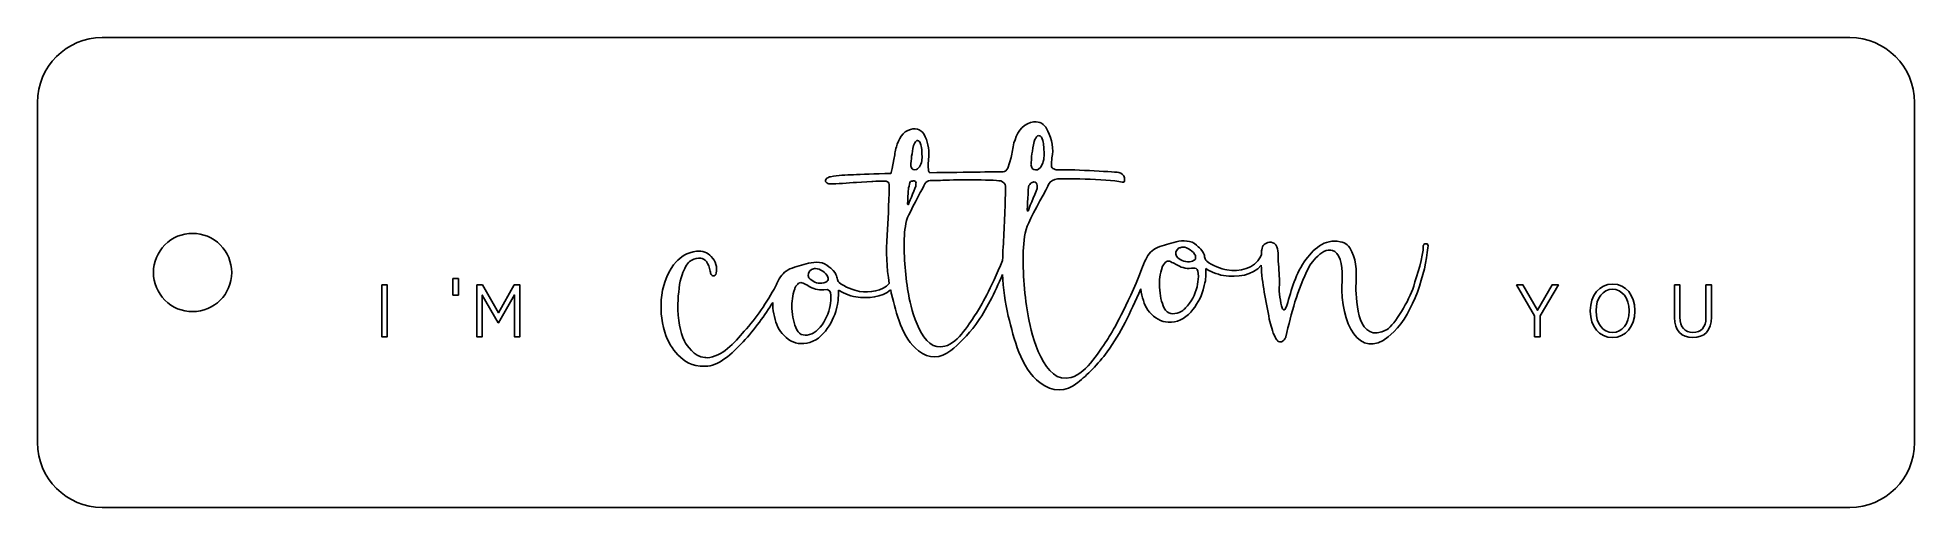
# Model space of a CAD drawing. Extents: x 71 to 191, y 82 to 112.
import ezdxf

# ---------------------------------------------------------------- set-up
doc = ezdxf.new("R2010")
doc.units = 0
doc.layers.add('Layer_1', color=7, linetype='CONTINUOUS')

msp = doc.modelspace()

# ---------------------------------------------------------------- linework, layer by layer
at = {"layer": 'Layer_1', "color": 7}
for points in [[(186.56377, 112.390285), (74.839601, 112.390285), (74.839601, 112.390285)], [(70.701628, 108.252312), (70.701628, 86.528369)], [(190.701744, 86.528369), (190.701744, 108.252312)], [(134.546137, 107.013731), (134.546137, 107.013731)], [(126.952045, 105.812082), (126.952045, 105.812082)], [(134.70654, 106.130133), (134.70654, 106.130133)], [(125.449431, 104.615946), (125.345802, 104.021735)], [(132.940998, 104.723983), (132.738151, 104.052051)], [(123.051093, 103.143649), (124.04769, 103.202077)], [(126.745339, 103.235701), (126.745339, 103.235701)], [(127.747999, 103.759909), (127.709964, 103.797391)], [(130.434622, 103.30681), (130.434622, 103.30681)], [(134.408883, 103.172864), (134.408883, 103.172864)], [(126.379881, 101.70663), (126.332479, 101.748523)], [(134.034609, 101.302589), (133.979488, 101.352201)], [(80.614131, 99.890378), (80.614131, 99.890378)], [(143.927821, 99.012291), (143.927821, 99.012291)], [(148.946636, 98.534937), (148.884899, 98.393276)], [(113.616491, 97.81505), (113.712405, 97.477157)], [(120.430617, 97.64252), (120.430617, 97.64252)], [(143.010599, 98.112707), (143.010599, 98.112707)], [(144.476281, 97.660712), (144.686294, 97.673389)], [(92.703938, 96.597417), (92.703938, 93.282959), (93.063881, 93.282959), (93.063881, 96.597417), (92.703938, 96.597417), (92.703938, 96.597417)], [(97.263591, 97.006969), (97.263591, 95.944778), (97.606445, 95.944778), (97.606445, 97.006969), (97.263591, 97.006969), (97.263591, 97.006969)], [(98.784943, 96.597417), (98.784943, 93.282959), (99.130555, 93.282959), (99.130555, 95.953047), (100.153061, 94.182543), (100.172904, 94.182543), (101.190447, 95.958006), (101.190447, 93.282959), (101.545429, 93.282959), (101.545429, 96.597417), (101.176116, 96.597417), (100.163534, 94.821951), (99.149848, 96.597417), (98.785494, 96.597417), (98.784943, 96.597417), (98.784943, 96.597417)], [(119.512842, 96.742386), (119.512842, 96.742386)], [(120.979077, 96.29094), (121.189089, 96.303067)], [(165.251034, 96.597417), (166.416301, 94.622965), (166.416301, 93.282959), (166.776245, 93.282959), (166.776245, 94.627373), (167.940964, 96.597417), (167.538575, 96.597417), (166.600959, 94.977947), (165.663894, 96.597417), (165.251034, 96.597417), (165.251034, 96.597417)], [(171.398737, 96.32291), (171.398737, 96.32291)], [(171.403698, 96.64923), (171.403698, 96.64923)], [(175.349848, 96.597417), (175.349848, 94.518785)], [(175.70483, 94.528155), (175.70483, 96.597417), (175.349848, 96.597417), (175.349848, 96.597417)], [(177.730548, 94.538075), (177.730548, 96.597417), (177.371155, 96.597417), (177.371155, 94.514374)], [(150.498307, 95.081576), (150.448698, 95.025902), (150.423894, 94.99779)], [(169.973845, 94.959204), (169.973845, 94.916211)], [(170.343158, 94.926131), (170.343158, 94.959204)], [(172.454866, 94.954243), (172.454866, 94.921172)], [(172.824179, 94.921172), (172.824179, 94.964166)], [(74.839601, 82.390396), (186.56377, 82.390396)]]:
    msp.add_lwpolyline(points, dxfattribs=at)
for points in [[(74.839601, 112.390285), (72.547186, 112.390285), (70.701628, 110.544727), (70.701628, 108.252312)], [(190.701744, 108.252312), (190.701744, 110.544727), (188.856183, 112.390285), (186.56377, 112.390285)], [(134.195563, 106.961918), (133.597681, 106.821315), (133.285687, 106.222769), (133.130064, 105.659395)], [(134.546137, 107.013731), (134.435714, 107.018845), (134.318434, 107.002109), (134.195563, 106.961918)], [(135.301854, 106.41897), (135.145351, 106.785896), (134.877398, 106.998392), (134.546137, 107.013731)], [(126.517688, 106.519292), (126.008638, 106.399779), (125.743233, 105.89036), (125.610936, 105.411349)], [(127.458611, 106.057923), (127.28126, 106.473984), (126.935981, 106.656059), (126.517688, 106.519292)], [(126.702896, 105.49789), (126.76297, 105.635936), (126.825615, 105.729566), (126.889205, 105.800506)], [(126.889205, 105.800506), (126.911165, 105.807383), (126.932162, 105.811289), (126.952045, 105.812082)], [(126.952045, 105.812082), (127.011689, 105.814382), (127.063412, 105.787887), (127.116857, 105.723888)], [(127.116857, 105.723888), (127.218477, 105.482625), (127.22897, 105.281245), (127.241432, 105.034868)], [(127.665869, 104.610434), (127.718594, 105.130984), (127.660888, 105.598087), (127.458611, 106.057923)], [(133.130064, 105.659395), (133.041548, 105.337608), (133.00491, 105.017971), (132.940998, 104.723983)], [(134.269979, 104.959904), (134.336764, 105.201167), (134.349936, 105.46651), (134.413845, 105.76082)], [(134.413845, 105.76082), (134.484465, 105.923151), (134.558221, 106.032718), (134.632677, 106.115801)], [(134.632677, 106.115801), (134.658563, 106.123958), (134.68315, 106.129162), (134.70654, 106.130133)], [(134.70654, 106.130133), (134.776718, 106.133048), (134.836986, 106.101448), (134.900018, 106.025953)], [(134.900018, 106.025953), (135.019212, 105.74219), (135.03194, 105.505414), (135.046641, 105.216218)], [(135.545491, 104.717368), (135.701111, 105.28074), (135.539607, 105.878605), (135.301854, 106.41897)], [(125.610936, 105.411349), (125.535204, 105.137811), (125.504075, 104.866155), (125.449431, 104.615946)], [(126.542492, 104.253245), (126.538964, 104.320673), (126.56671, 104.658959), (126.581075, 104.817139)], [(126.581075, 104.817139), (126.637954, 105.022292), (126.648571, 105.24768), (126.702896, 105.49789)], [(127.241432, 105.034868), (127.256131, 104.744074), (127.269708, 104.475495), (127.126229, 104.220174)], [(127.642165, 104.182689), (127.634497, 104.339272), (127.650531, 104.46216), (127.665869, 104.610434)], [(134.225329, 104.296792), (134.221496, 104.37604), (134.253362, 104.774244), (134.269979, 104.959904)], [(135.046641, 105.216218), (135.063896, 104.873979), (135.079765, 104.558268), (134.911041, 104.258206)], [(135.51848, 104.214109), (135.509226, 104.398491), (135.554757, 104.533305), (135.545491, 104.717368)], [(121.170897, 103.403824), (120.944016, 103.205701), (121.187952, 103.062292), (121.372644, 103.046635)], [(121.40241, 103.49698), (121.3238, 103.492173), (121.246632, 103.461022), (121.170897, 103.403824)], [(122.868642, 103.634783), (122.370139, 103.605703), (121.896756, 103.604986), (121.40241, 103.49698)], [(125.251546, 103.713055), (124.23217, 103.690048), (123.362031, 103.663542), (122.868642, 103.634783)], [(124.04769, 103.202077), (124.047436, 103.209748), (124.401879, 103.220278), (124.908688, 103.230189)], [(124.908688, 103.230189), (124.932031, 103.217715), (124.95964, 103.206528), (124.997986, 103.198219)], [(125.345802, 104.021735), (125.325683, 103.932581), (125.299797, 103.796138), (125.251546, 103.713055)], [(126.512726, 103.191604), (126.589256, 103.229794), (126.676435, 103.247365), (126.745339, 103.235701)], [(126.573909, 104.075202), (126.546748, 104.163399), (126.521402, 104.2296), (126.542492, 104.253245)], [(126.893063, 103.959449), (126.737762, 103.927812), (126.623761, 103.965912), (126.573909, 104.075202)], [(126.745339, 103.235701), (126.814241, 103.224045), (126.864976, 103.182643), (126.868812, 103.104513)], [(127.126229, 104.220174), (127.087243, 104.105454), (127.002351, 104.010895), (126.893063, 103.959449)], [(127.438215, 103.048839), (127.49254, 103.173147), (127.632279, 103.232718), (127.778315, 103.270429)], [(127.709964, 103.797391), (127.649571, 103.908276), (127.646639, 104.093216), (127.642165, 104.182689)], [(132.433881, 103.822746), (132.39106, 103.820446), (130.116526, 103.798252), (127.747999, 103.759909)], [(127.778315, 103.270429), (128.121836, 103.273319), (128.367996, 103.275051), (128.437019, 103.273186)], [(128.437019, 103.273186), (128.777822, 103.29315), (129.619124, 103.308768), (130.434622, 103.30681)], [(130.434622, 103.30681), (131.250123, 103.304764), (132.040356, 103.285036), (132.279539, 103.232947)], [(132.279539, 103.232947), (132.467437, 103.165202), (132.577476, 103.065589), (132.585465, 102.907728)], [(132.738151, 104.052051), (132.665933, 103.915603), (132.565216, 103.830417), (132.433881, 103.822746)], [(134.262261, 104.08788), (134.230626, 104.191735), (134.200725, 104.269309), (134.225329, 104.296792)], [(134.637088, 103.95173), (134.454623, 103.914663), (134.321059, 103.95942), (134.262261, 104.08788)], [(134.911041, 104.258206), (134.865025, 104.123036), (134.765547, 104.012125), (134.637088, 103.95173)], [(135.366895, 103.04388), (135.460844, 103.260537), (135.668125, 103.325524), (135.902677, 103.365789)], [(135.686049, 104.012916), (135.579959, 104.033035), (135.523594, 104.108976), (135.51848, 104.214109)], [(135.978745, 103.950629), (135.900134, 103.945823), (135.768814, 103.938463), (135.686049, 104.012916)], [(135.902677, 103.365789), (136.112625, 103.377933), (139.032022, 103.389004), (140.043408, 103.15798)], [(139.82788, 103.779202), (139.404474, 103.833524), (136.529335, 103.982582), (135.978745, 103.950629)], [(140.187273, 103.430282), (140.176741, 103.640543), (140.015459, 103.710817), (139.82788, 103.779202)], [(140.043408, 103.15798), (140.230984, 103.089276), (140.218911, 103.326424), (140.187273, 103.430282)], [(121.372644, 103.046635), (121.820017, 103.046381), (122.500184, 103.111374), (123.051093, 103.143649)], [(124.997986, 103.198219), (125.157763, 103.140381), (125.13932, 103.048325), (125.145712, 102.913793)], [(125.145712, 102.913793), (125.14221, 101.656352), (125.063377, 100.732074), (125.02279, 99.764148)], [(126.332479, 101.748523), (126.328952, 101.815948), (126.354117, 102.676472), (126.393112, 102.790871)], [(126.862196, 102.912689), (126.723191, 102.567574), (126.376368, 101.773736), (126.379881, 101.70663)], [(126.393112, 102.790871), (126.431458, 102.903672), (126.447217, 103.165402), (126.512726, 103.191604)], [(126.411301, 101.079348), (126.674293, 101.633771), (127.33596, 102.863179), (127.438215, 103.048839)], [(126.868812, 103.104513), (126.868812, 103.104513), (126.856778, 103.024853), (126.862196, 102.912689)], [(132.585465, 102.907728), (132.580989, 101.429157), (132.487557, 100.156281), (132.439943, 99.018353)], [(133.979488, 101.352201), (133.975345, 101.431449), (134.03742, 102.808245), (134.083117, 102.942455)], [(134.618346, 102.762208), (134.454736, 102.356695), (134.030773, 101.381521), (134.034609, 101.302589)], [(134.07154, 100.565063), (134.380548, 101.216951), (135.246426, 102.825624), (135.366895, 103.04388)], [(134.083117, 102.942455), (134.156295, 103.052381), (134.206747, 103.107691), (134.283757, 103.138687)], [(134.283757, 103.138687), (134.328735, 103.161211), (134.370648, 103.172266), (134.408883, 103.172864)], [(134.408883, 103.172864), (134.523593, 103.174654), (134.602025, 103.084362), (134.608976, 102.946313)], [(134.608976, 102.946313), (134.608976, 102.946313), (134.611649, 102.894184), (134.618346, 102.762208)], [(126.109236, 99.535395), (126.14886, 100.076717), (126.167484, 100.593627), (126.411301, 101.079348)], [(80.614131, 99.890378), (79.950981, 99.890461), (79.314969, 99.627062), (78.846051, 99.158144)], [(82.381856, 99.157951), (81.913057, 99.626853), (81.277185, 99.890315), (80.614131, 99.890378)], [(125.02279, 99.764148), (124.947059, 98.732312), (124.978307, 97.707069), (125.159493, 96.690573)], [(133.716559, 98.749361), (133.762894, 99.385911), (133.78522, 99.994023), (134.07154, 100.565063)], [(78.846051, 99.158144), (78.377134, 98.689226), (78.113736, 98.053214), (78.113819, 97.390064)], [(83.113894, 97.390064), (83.113977, 98.053119), (82.850654, 98.689048), (82.381856, 99.157951)], [(112.832664, 98.746604), (112.230947, 98.68493), (111.775096, 98.340957), (111.55109, 98.090107)], [(113.770833, 98.404853), (113.520305, 98.680626), (113.225075, 98.795815), (112.832664, 98.746604)], [(114.08723, 97.341007), (114.172232, 97.742045), (114.075681, 98.105751), (113.770833, 98.404853)], [(126.403585, 95.915012), (126.189805, 97.047826), (126.077599, 98.388518), (126.109236, 99.535395)], [(132.439943, 99.018353), (132.418853, 98.731714), (132.407519, 98.44556), (132.400807, 98.159562)], [(134.063271, 94.492877), (133.811783, 95.824774), (133.679489, 97.400847), (133.716559, 98.749361)], [(142.305594, 98.986383), (141.971663, 98.834595), (141.720457, 98.582672), (141.554287, 98.229564)], [(143.497322, 99.346326), (143.081265, 99.243112), (142.692252, 99.141046), (142.305594, 98.986383)], [(143.517716, 98.423592), (143.403317, 98.601903), (143.49667, 98.818274), (143.673711, 98.960478)], [(144.797088, 99.131905), (144.465071, 99.455611), (143.939263, 99.45146), (143.497322, 99.346326)], [(144.350604, 98.076326), (144.009321, 98.056514), (143.740764, 98.172745), (143.517716, 98.423592)], [(143.673711, 98.960478), (143.726436, 98.963672), (143.779192, 98.966861), (143.803799, 98.994652)], [(143.803799, 98.994652), (143.842664, 99.006847), (143.884444, 99.012189), (143.927821, 99.012291)], [(143.927821, 99.012291), (144.231473, 99.013058), (144.619187, 98.738631), (144.724879, 98.467689)], [(144.724879, 98.467689), (144.755235, 98.390358), (144.763394, 98.231898), (144.685743, 98.200902)], [(145.185144, 98.731722), (144.987021, 99.010691), (144.990416, 98.958386), (144.797088, 99.131905)], [(145.453035, 98.114361), (145.258745, 98.314081), (145.383267, 98.453073), (145.185144, 98.731722)], [(148.966479, 98.846925), (148.955308, 98.742752), (148.953028, 98.638792), (148.946636, 98.534937)], [(149.468086, 99.324829), (149.180807, 99.281689), (149.005784, 99.113434), (148.966479, 98.846925)], [(149.871023, 99.163875), (149.759819, 99.289139), (149.625307, 99.334097), (149.468086, 99.324829)], [(150.029773, 98.116565), (149.987592, 98.431325), (150.072022, 98.832179), (149.871023, 99.163875)], [(153.991908, 99.351288), (152.954321, 99.581048), (152.254861, 98.853648), (151.688932, 98.081288)], [(151.994305, 97.756072), (152.259854, 98.220381), (153.276554, 99.441743), (153.878909, 98.447296)], [(153.878909, 98.447296), (154.224346, 97.859958), (154.085081, 96.980073), (154.094987, 96.26779)], [(154.734395, 98.708572), (154.583248, 99.095868), (154.336707, 99.29217), (153.991908, 99.351288)], [(154.978585, 96.478353), (155.04633, 97.221314), (155.056185, 98.066908), (154.734395, 98.708572)], [(157.412202, 93.61038), (158.667724, 94.792408), (159.45619, 97.398846), (159.587847, 98.964336)], [(159.291294, 99.105997), (159.32868, 98.369109), (158.859894, 97.232603), (158.68606, 96.509773)], [(159.469887, 99.222304), (159.336954, 99.240837), (159.366068, 99.189721), (159.291294, 99.105997)], [(159.587847, 98.964336), (159.630987, 99.151593), (159.600914, 99.229974), (159.469887, 99.222304)], [(78.113819, 97.390064), (78.113883, 96.727011), (78.377346, 96.09114), (78.846247, 95.622342)], [(80.614131, 94.890303), (81.994657, 94.890434), (83.113762, 96.009538), (83.113894, 97.390064)], [(111.55109, 98.090107), (111.026702, 97.53153), (110.748826, 96.776741), (110.606306, 95.949739)], [(111.635424, 95.375922), (111.678246, 96.091082), (111.724677, 96.727569), (111.90938, 97.240133)], [(111.90938, 97.240133), (112.046786, 97.644368), (112.217039, 97.918395), (112.392796, 98.086799)], [(112.392796, 98.086799), (112.569506, 98.229641), (112.750281, 98.292618), (112.960548, 98.305081)], [(112.960548, 98.305081), (113.039158, 98.309555), (113.170501, 98.316748), (113.279148, 98.243896)], [(113.279148, 98.243896), (113.414319, 98.172637), (113.52574, 98.047367), (113.616491, 97.81505)], [(113.712405, 97.477157), (113.717849, 97.372024), (113.747762, 97.294506), (113.775241, 97.269899)], [(113.775241, 97.269899), (113.8056, 97.192248), (113.859538, 97.16914), (113.911944, 97.172334)], [(113.911944, 97.172334), (113.990554, 97.176808), (114.066461, 97.234277), (114.08723, 97.341007)], [(118.807839, 97.616614), (118.473587, 97.464827), (118.22325, 97.212351), (118.057083, 96.859243)], [(119.999565, 97.976007), (119.583826, 97.872471), (119.194501, 97.771278), (118.807839, 97.616614)], [(120.019961, 97.053271), (119.905881, 97.231581), (120.000336, 97.448509), (120.177057, 97.590706)], [(121.299331, 97.761583), (120.967316, 98.085289), (120.441189, 98.080819), (119.999565, 97.976007)], [(120.177057, 97.590706), (120.229782, 97.593596), (120.281669, 97.596537), (120.306592, 97.62433)], [(120.306592, 97.62433), (120.345417, 97.6365), (120.387271, 97.642418), (120.430617, 97.64252)], [(120.430617, 97.64252), (120.734054, 97.643287), (121.12198, 97.36831), (121.227675, 97.097368)], [(121.687937, 97.361951), (121.489814, 97.640603), (121.49234, 97.587746), (121.299331, 97.761583)], [(121.955828, 96.743489), (121.761541, 96.943528), (121.88606, 97.083302), (121.687937, 97.361951)], [(130.681566, 94.076159), (131.412705, 95.062619), (131.858551, 96.035411), (132.404665, 97.268245)], [(132.400807, 98.159562), (131.639632, 96.341625), (131.019843, 95.259133), (130.734483, 94.7977)], [(132.404665, 97.268245), (132.435984, 96.374456), (132.548297, 95.485261), (132.768467, 94.602018)], [(141.293012, 97.573067), (140.31582, 95.168433), (139.511326, 93.758041), (139.153745, 93.17933)], [(141.554287, 98.229564), (141.435415, 98.023455), (141.351172, 97.802187), (141.293012, 97.573067)], [(142.432924, 96.459613), (142.411834, 96.880463), (142.46915, 97.306404), (142.606558, 97.710321)], [(142.606558, 97.710321), (142.604002, 97.763045), (142.652146, 97.845508), (142.751528, 97.956715)], [(142.751528, 97.956715), (142.805452, 98.058569), (142.892012, 98.11807), (143.010599, 98.112707)], [(143.010599, 98.112707), (143.05013, 98.110918), (143.092771, 98.101613), (143.139583, 98.084595)], [(143.139583, 98.084595), (143.248552, 98.011737), (143.381484, 97.993686), (143.464249, 97.91923)], [(143.464249, 97.91923), (143.789233, 97.727181), (144.084508, 97.6115), (144.476281, 97.660712)], [(144.685743, 98.200902), (144.55856, 98.114624), (144.532748, 98.113396), (144.350604, 98.076326)], [(144.686294, 97.673389), (144.818588, 97.654855), (144.902673, 97.553862), (144.914496, 97.316753)], [(144.914496, 97.316753), (144.952844, 97.081561), (144.886234, 96.84017), (144.869298, 96.654191)], [(145.379172, 96.974999), (145.396427, 97.160659), (145.408043, 97.451204), (145.398464, 97.635907)], [(145.398464, 97.635907), (145.588916, 97.514794), (146.101421, 97.253987), (146.525146, 97.199343)], [(146.743979, 97.555429), (146.398863, 97.614865), (145.782493, 97.843061), (145.453035, 98.114361)], [(146.525146, 97.199343), (147.415103, 97.074079), (148.384847, 97.179895), (148.936715, 97.856393)], [(148.884899, 98.393276), (148.503993, 97.605577), (147.538708, 97.443584), (146.743979, 97.555429)], [(148.936715, 97.856393), (148.975699, 96.701847), (149.253075, 95.551981), (149.453755, 94.414053)], [(150.10474, 96.616159), (150.105762, 97.117857), (150.056297, 97.590263), (150.029773, 98.116565)], [(151.688932, 98.081288), (151.027457, 97.118794), (150.866114, 96.132585), (150.498307, 95.081576)], [(150.510435, 93.286817), (150.881754, 94.787119), (151.203411, 96.231485), (151.994305, 97.756072)], [(117.902191, 96.531823), (117.306225, 95.461001), (116.671812, 94.480682), (115.87868, 93.643453)], [(118.057083, 96.859243), (117.996369, 96.754112), (117.946929, 96.643986), (117.902191, 96.531823)], [(118.93572, 95.089292), (118.91463, 95.510142), (118.971946, 95.936085), (119.109354, 96.339999)], [(119.109354, 96.339999), (119.106797, 96.392727), (119.154623, 96.474636), (119.254323, 96.58584)], [(119.254323, 96.58584), (119.308488, 96.687937), (119.394328, 96.747731), (119.512842, 96.742386)], [(119.512842, 96.742386), (119.552347, 96.740597), (119.595561, 96.731834), (119.642379, 96.714824)], [(119.642379, 96.714824), (119.751667, 96.641968), (119.884049, 96.622495), (119.966491, 96.548358)], [(119.966491, 96.548358), (120.291798, 96.355987), (120.586982, 96.24141), (120.979077, 96.29094)], [(120.852847, 96.706007), (120.512205, 96.686193), (120.243329, 96.802104), (120.019961, 97.053271)], [(121.189089, 96.831131), (121.061587, 96.744852), (121.035312, 96.743393), (120.852847, 96.706007)], [(121.227675, 97.097368), (121.258031, 97.020036), (121.266421, 96.862127), (121.189089, 96.831131)], [(121.189089, 96.303067), (121.321703, 96.284201), (121.405469, 96.184091), (121.417292, 95.946982)], [(121.881965, 95.604127), (121.898915, 95.790106), (121.910517, 96.080882), (121.901257, 96.265586)], [(121.901257, 96.265586), (122.091393, 96.144154), (122.604448, 95.884219), (123.028493, 95.829575)], [(123.246774, 96.185657), (122.901659, 96.244777), (122.285289, 96.472508), (121.955828, 96.743489)], [(123.028493, 95.829575), (123.819068, 95.718049), (124.672905, 95.787343), (125.241072, 96.278813)], [(125.159493, 96.690573), (124.698376, 96.191751), (123.913364, 96.091711), (123.246774, 96.185657)], [(125.241072, 96.278813), (125.260884, 96.1887), (125.279889, 96.098281), (125.302258, 96.008168)], [(125.302258, 96.008168), (125.611263, 94.768941), (125.956156, 93.239726), (127.029215, 92.381722)], [(139.091458, 92.33101), (140.000905, 93.559052), (140.535928, 94.76974), (141.231275, 96.343857)], [(141.231275, 96.343857), (141.2415, 96.27132), (141.251951, 96.19904), (141.266003, 96.127782)], [(141.266003, 96.127782), (141.370177, 95.632155), (141.497394, 95.190804), (141.802886, 94.865498)], [(142.738297, 95.104727), (142.560627, 95.490426), (142.459766, 95.932989), (142.432924, 96.459613)], [(144.869298, 96.654191), (144.789728, 96.14802), (144.576921, 95.686468), (144.229887, 95.270089)], [(144.434388, 94.859986), (144.807627, 95.277641), (145.071846, 95.768719), (145.230342, 96.279366)], [(145.230342, 96.279366), (145.33867, 96.734407), (145.362236, 96.78902), (145.379172, 96.974999)], [(150.288845, 95.069449), (150.158788, 95.563476), (150.054251, 96.058858), (150.10474, 96.616159)], [(154.094987, 96.26779), (154.146755, 93.683565), (155.512138, 91.65152), (157.412202, 93.61038)], [(156.984457, 93.743775), (155.087272, 92.761788), (155.029394, 95.477833), (154.978585, 96.478353)], [(158.68606, 96.509773), (158.390471, 95.594893), (157.468259, 94.062051), (156.984457, 93.743775)], [(171.403698, 96.64923), (170.560718, 96.64923), (169.973845, 95.929687), (169.973845, 94.959204)], [(170.343158, 94.959204), (170.343158, 95.759366), (170.78807, 96.32291), (171.398737, 96.32291)], [(171.398737, 96.32291), (172.004928, 96.32291), (172.454866, 95.754405), (172.454866, 94.954243)], [(172.824179, 94.964166), (172.824179, 95.934649), (172.251152, 96.64923), (171.403698, 96.64923)], [(78.846247, 95.622342), (79.315148, 95.153544), (79.951077, 94.890221), (80.614131, 94.890303)], [(110.606306, 95.949739), (110.516512, 95.126252), (110.553807, 94.389019), (110.805296, 93.585025)], [(112.070885, 92.999083), (111.750373, 93.614223), (111.660991, 94.347922), (111.635424, 95.375922)], [(115.808675, 92.953332), (116.553234, 93.753173), (117.216292, 94.700531), (117.702652, 95.46522)], [(117.702652, 95.46522), (117.701119, 95.226833), (117.722472, 94.988815), (117.768799, 94.757461)], [(119.241093, 93.733852), (119.063423, 94.119554), (118.962565, 94.562349), (118.93572, 95.089292)], [(121.372091, 95.28387), (121.292205, 94.777699), (121.079486, 94.316378), (120.732132, 93.900321)], [(120.93663, 93.489665), (121.309869, 93.90732), (121.574958, 94.398079), (121.733138, 94.909045)], [(121.417292, 95.946982), (121.455959, 95.711792), (121.388708, 95.469852), (121.372091, 95.28387)], [(121.733138, 94.909045), (121.841785, 95.364089), (121.86535, 95.418467), (121.881965, 95.604127)], [(128.71483, 92.682134), (127.238176, 92.236677), (126.560165, 95.026336), (126.403585, 95.915012)], [(141.802886, 94.865498), (142.111575, 94.487467), (142.546138, 94.221766), (142.993511, 94.221128)], [(143.698516, 94.843451), (143.311857, 94.688785), (142.941853, 94.720622), (142.738297, 95.104727)], [(142.993511, 94.221128), (143.521732, 94.173196), (144.06083, 94.442331), (144.434388, 94.859986)], [(144.229887, 95.270089), (144.055411, 95.075164), (143.930511, 94.93644), (143.698516, 94.843451)], [(150.423894, 94.99779), (150.39769, 94.996511), (150.344127, 95.019916), (150.288845, 95.069449)], [(169.973845, 94.916211), (169.973845, 93.945727), (170.551283, 93.231143), (171.398737, 93.231146)], [(171.403698, 93.557463), (170.793032, 93.557463), (170.343161, 94.125971), (170.343158, 94.926131)], [(171.398737, 93.231146), (172.24651, 93.231146), (172.824179, 93.950689), (172.824179, 94.921172)], [(172.454866, 94.921172), (172.454866, 94.12101), (172.00957, 93.557466), (171.403698, 93.557463)], [(115.87868, 93.643453), (115.259067, 92.89474), (114.462975, 92.003197), (113.518377, 91.947916)], [(117.768799, 94.757461), (117.872651, 94.261833), (118.00019, 93.820483), (118.305681, 93.495176)], [(120.200759, 93.473129), (119.814419, 93.318466), (119.444648, 93.34975), (119.241093, 93.733852)], [(120.732132, 93.900321), (120.557976, 93.705074), (120.433075, 93.5658), (120.200759, 93.473129)], [(130.734483, 94.7977), (130.337599, 94.235606), (129.598713, 92.913172), (128.71483, 92.682134)], [(129.08635, 92.411488), (129.581978, 92.799744), (130.17859, 93.39551), (130.681566, 94.076159)], [(132.768467, 94.602018), (133.131481, 93.144857), (133.538188, 91.346963), (134.799146, 90.337815)], [(136.780764, 90.691146), (135.045272, 90.167077), (134.247334, 93.447938), (134.063271, 94.492877)], [(149.453755, 94.414053), (149.552496, 94.023559), (149.624785, 93.631905), (149.856142, 93.222877)], [(175.349848, 94.518785), (175.349848, 93.68571), (175.827735, 93.231143), (176.533307, 93.231146)], [(176.542677, 93.562424), (176.022127, 93.562424), (175.70483, 93.903428), (175.70483, 94.528155)], [(176.533307, 93.231146), (177.248148, 93.231146), (177.730548, 93.685829), (177.730548, 94.538075)], [(177.371155, 94.514374), (177.371155, 93.880063), (177.049489, 93.562424), (176.542677, 93.562424)], [(110.805296, 93.585025), (110.993191, 92.989059), (111.280713, 92.504421), (111.641489, 92.129266)], [(113.359627, 91.966105), (112.647662, 92.003494), (112.215323, 92.74376), (112.070885, 92.999083)], [(113.387739, 91.412687), (114.23072, 91.382328), (115.109173, 92.22571), (115.808675, 92.953332)], [(118.305681, 93.495176), (118.61437, 93.117145), (119.048933, 92.851998), (119.496306, 92.851357)], [(119.496306, 92.851357), (120.024528, 92.803424), (120.563075, 93.071691), (120.93663, 93.489665)], [(127.029215, 92.381722), (127.70347, 91.882262), (128.420721, 91.856106), (129.08635, 92.411488)], [(139.153745, 93.17933), (138.687516, 92.518496), (137.81931, 90.962765), (136.780764, 90.691146)], [(149.856142, 93.222877), (149.859977, 93.144267), (149.941091, 93.095014), (150.024812, 92.994672)], [(150.024812, 92.994672), (150.135378, 92.895293), (150.341025, 92.986479), (150.414521, 93.096097)], [(150.414521, 93.096097), (150.43689, 93.176943), (150.514589, 93.207888), (150.510435, 93.286817)], [(111.641489, 92.129266), (112.082792, 91.73238), (112.469662, 91.359), (113.387739, 91.412687)], [(113.518377, 91.947916), (113.440086, 91.943443), (113.385831, 91.967383), (113.359627, 91.966105)], [(137.216774, 90.373093), (137.799002, 90.829415), (138.500603, 91.530851), (139.091458, 92.33101)], [(134.799146, 90.337815), (135.591956, 89.750477), (136.434508, 89.720248), (137.216774, 90.373093)], [(70.701628, 86.528369), (70.701628, 84.235957), (72.547186, 82.390396), (74.839601, 82.390396)], [(186.56377, 82.390396), (188.856183, 82.390396), (190.701744, 84.235957), (190.701744, 86.528369)]]:
    msp.add_open_spline(points, degree=3, dxfattribs=at)

doc.saveas('drawing.dxf')
